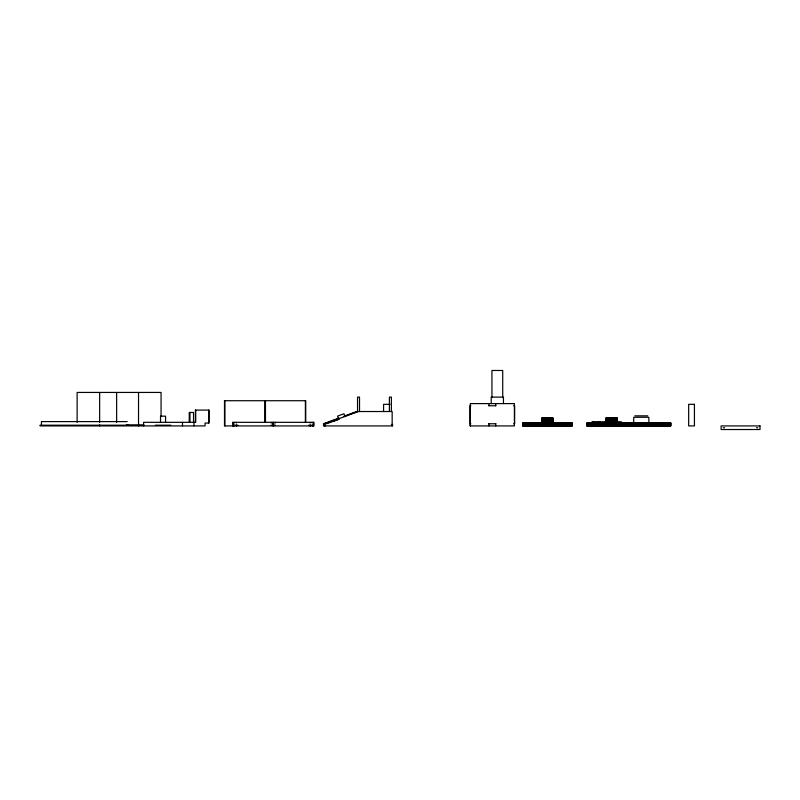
<?xml version="1.0" encoding="UTF-8"?>
<svg xmlns="http://www.w3.org/2000/svg" width="800" height="800" viewBox="0 0 800 800"><rect width="100%" height="100%" fill="white"/><g stroke="black" fill="none" stroke-linecap="round" stroke-linejoin="round"><path stroke-width="1.2" d="M338.37 418.27L323.52 423.76L323.52 425.92L392.72 425.92M344.08 416.16L356.64 411.52L392.16 411.52L392.16 425.92M339.26 418.27L324.41 423.76L324.41 425.92M343.83 416.59L357.54 411.52L357.54 397.12L359.52 397.12L359.52 411.52M358.32 411.52L325.2 423.76L325.2 425.92M332.78 421.39L338.54 419.32M326.57 423.76L339.19 419.21M390.05 404.32L383.57 404.32L383.57 411.52M470.89 405.76L470.01 405.76L470.01 423.76L470.89 423.76M488.74 405.76L495.92 405.76M513.69 405.76L514.65 405.76L514.65 423.76L513.64 423.76M634.82 415.84L647.77 415.84M606 418L617.14 418L617.2 425.92M544.09 420.16L550.55 420.16M552.89 420.88L541.75 420.88L541.63 425.92M127.17 421.6L41.45 421.6L41.44 425.2M606.95 422.32L591.57 422.32L591.57 425.92L591.61 423.04M616.41 422.32L621.71 422.32L621.62 425.92M272.2 423.04L273.84 423.04M542.53 423.04L522.68 423.04L522.68 425.92L572.26 425.92L572.26 423.04L552.29 423.04M488.74 423.76L495.92 423.76M391.41 424.48L392.72 424.48M126.38 424.84L143.87 424.84M40.01 425.2L128.61 425.2M155.3 425.2L170.78 425.2M233.59 425.2L237.91 425.2M271.12 425.2L275.44 425.2M308.65 425.2L312.97 425.2M40.01 425.92L205.09 425.92L205.09 423.04L209.05 423.04L209.05 410.08L195.37 410.08L195.37 422.32M470.27 425.92L514.39 425.92L514.39 403.6L470.27 403.6L470.27 425.92L470.27 423.76M723.35 427.72L724.65 427.72M756.47 427.72L757.77 427.72M344.97 416.45L343.97 413.75L337.55 416.12L338.55 418.83M670.62 423.04L670.62 425.92L670.5 423.04M670.42 423.04L670.42 425.92M670.2 423.04L670.2 425.92M670 423.04L670.03 425.92M669.93 423.04L669.93 425.92M669.69 423.04L669.69 425.92M669.46 423.04L669.54 425.92M669.35 423.04L669.37 425.92M669.17 423.04L669.17 425.92M669.02 423.04L668.97 425.92M668.82 423.04L668.82 425.92M668.72 423.04L668.72 425.92M668.53 423.04L668.46 425.92M668.39 423.04L668.33 425.92M668.16 423.04L668.14 425.92M667.94 423.04L668.03 425.92M667.87 423.04L667.8 425.92L667.67 423.04M667.48 423.04L667.44 425.92M667.33 423.04L667.33 425.92M667.22 423.04L667.14 425.92L667.02 423.04M666.82 423.04L666.81 425.92M666.63 423.04L666.63 425.92M666.51 423.04L666.49 425.92M666.37 423.04L666.4 425.92M666.15 423.04L666.19 425.92M666 423.04L666 425.92M665.91 423.04L665.85 425.92M665.76 423.04L665.69 425.92M665.47 423.04L665.44 425.92M665.28 423.04L665.4 425.92M664.99 423.04L665.09 425.92M664.88 423.04L664.88 425.92M664.63 423.04L664.76 425.92M664.46 423.04L664.51 425.92M664.28 423.04L663.96 425.92M663.83 423.04L663.83 425.92M663.73 423.04L663.63 425.92M663.57 423.04L663.52 425.92M663.31 423.04L663.31 425.92M663.12 423.04L663.12 425.92M662.94 423.04L662.94 425.92M662.62 423.04L662.62 425.92M662.49 423.04L662.49 425.92M662.34 423.04L662.34 425.92M662.22 425.92L662.13 423.04L661.97 425.92M661.9 423.04L661.85 425.92M661.68 423.04L661.67 425.92M661.52 423.04L661.52 425.92M661.37 423.04L661.43 425.92M661.17 423.04L661.17 425.92M660.97 423.04L660.97 425.92M660.77 423.04L660.77 425.92M660.59 423.04L660.59 425.92M660.42 423.04L660.42 425.92M660.12 423.04L660.12 425.92M659.86 423.04L659.86 425.92M659.65 425.92L659.63 423.04L659.45 425.92M659.43 423.04L659.38 425.92M659.18 423.04L659.24 425.92M659.05 423.04L659.05 425.92M658.9 423.04L658.9 425.92M658.7 423.04L658.7 425.92M658.48 423.04L658.48 425.92M658.27 423.04L658.27 425.92M658.08 423.04L658.08 425.92M657.9 423.04L657.9 425.92M657.73 423.04L657.73 425.92M657.57 423.04L657.57 425.92M657.3 423.04L657.3 425.92M657.06 423.04L657.06 425.92M656.92 423.04L656.79 425.92M656.73 423.04L656.65 425.92M656.45 423.04L656.45 425.92M656.35 425.92L656.28 423.04L656.11 425.92M655.66 423.04L655.66 425.92M655.47 423.04L655.47 425.92M655.27 423.04L655.27 425.92M655.08 423.04L655.08 425.92M654.91 423.04L654.91 425.92M654.74 423.04L654.74 425.92M654.45 423.04L654.45 425.92M654.2 423.04L654.2 425.92M654 423.04L654 425.92M653.83 425.92L653.78 423.04L653.75 425.92M653.6 423.04L653.6 425.92M653.28 423.04L653.28 425.92M653.02 423.04L653.01 425.92M652.92 423.04L652.87 425.92M652.17 423.04L652.17 425.92M652 423.04L652 425.92M651.82 423.04L651.82 425.92M651.65 423.04L651.65 425.92M651.5 423.04L651.5 425.92M651.35 423.04L651.35 425.92M651.22 423.04L651.22 425.92M651.1 423.04L651.1 425.92M650.89 423.04L650.89 425.92M650.71 423.04L650.71 425.92M650.5 425.92L650.5 423.04L650.34 425.92M650.01 423.04L650.01 425.92M649.67 423.04L649.67 425.92M649.52 423.04L649.52 425.92M649.38 423.04L649.38 425.92M648.85 423.76L648.85 417.28L633.74 417.28L633.65 425.92M648.49 423.04L648.49 425.92M648.35 423.04L648.35 425.92M648.19 423.04L648.19 425.92M648.05 423.04L648.05 425.92M647.79 423.04L647.92 425.92M647.41 423.04L647.41 425.92M647.26 423.04L647.15 425.92M647.09 423.04L647.06 425.92M646.93 423.04L646.93 425.92M646.58 423.04L646.58 425.92M646.13 423.04L646.23 425.92M646.03 423.04L646.09 425.92M645.93 423.04L645.6 425.92M644.7 423.04L644.7 425.92M644.45 423.04L644.57 425.92M644.33 423.04L644.33 425.92M644.12 423.04L644.22 425.92M643.96 423.04L644.04 425.92M643.82 423.04L643.82 425.92M643.63 425.92L643.66 423.04L643.55 425.92M643.42 423.04L643.42 425.92M643.07 423.04L643.07 425.92M642.71 423.04L642.61 425.92M642.56 423.04L642.46 425.92M642.31 423.04L642.4 425.92M642.19 423.04L642.11 425.92M642.03 423.04L641.95 425.92M641.85 423.04L641.85 425.92M641.75 423.04L641.75 425.92M640.84 423.04L640.84 425.92M640.64 423.04L640.74 425.92M640.56 423.04L640.48 425.92M640.34 423.04L640.29 425.92L640.13 423.04M640 423.04L640.09 425.92M639.88 423.04L639.88 425.92M639.52 423.04L639.52 425.92M639.17 425.92L639.17 423.04L638.96 425.92M638.88 423.04L638.94 425.92M638.77 423.04L638.64 425.92M638.56 423.04L638.47 425.92M638.37 423.04L638.37 425.92M638.26 423.04L638.15 425.92M638.02 423.04L638.02 425.92M637.9 423.04L637.9 425.92M636.99 423.04L636.99 425.92M636.86 423.04L636.8 425.92L636.75 423.04M636.5 423.04L636.58 425.92M636.36 423.04L636.36 425.92M636.17 423.04L636.13 425.92M635.99 423.04L635.99 425.92M635.57 423.04L635.6 425.92M635.29 423.04L635.37 425.92M635.14 423.04L635.18 425.92M634.95 423.04L635.01 425.92M634.79 423.04L634.82 425.92M634.67 423.04L634.65 425.92M634.54 423.04L634.51 425.92M634.38 423.04L634.38 425.92M634.23 423.04L634.24 425.92M634.05 423.04L633.99 425.92M633.88 423.04L633.84 425.92M633.44 423.04L633.46 425.92M633.37 423.04L633.32 425.92M633.22 423.04L633.23 425.92M633.07 423.04L633.06 425.92M632.92 423.04L632.84 425.92M632.73 423.04L632.64 425.92M632.58 423.04L632.45 425.92M632.34 423.04L632.4 425.92M632.24 425.92L632.13 423.04L632.08 425.92M631.89 423.04L631.88 425.92M631.71 423.04L631.71 425.92M631.53 423.04L631.49 425.92M631.37 423.04L631.37 425.92M631.24 423.04L631.16 425.92M631.06 423.04L630.97 425.92M630.86 423.04L630.9 425.92M630.65 423.04L630.65 425.92M630.46 423.04L630.55 425.92M630.37 423.04L630.43 425.92M630.04 423.04L630.04 425.92M629.76 423.04L629.75 425.92M629.5 423.04L629.57 425.92M629.31 423.04L629.42 425.92M629.11 423.04L629.11 425.92M628.99 423.04L629 425.92M628.9 425.92L628.81 423.04L628.72 425.92M628.6 423.04L628.58 425.92M628.39 423.04L628.29 425.92L628.14 423.04M628 423.04L628 425.92M627.84 423.04L627.84 425.92M627.69 423.04L627.69 425.92M627.51 423.04L627.53 425.92M627.32 423.04L627.32 425.92M627.12 423.04L627.12 425.92M627.03 423.04L627.03 425.92M626.93 423.04L626.83 425.92M626.65 425.92L626.62 423.04L626.47 425.92M626.32 423.04L626.39 425.92M626.27 423.04L626.27 425.92M625.95 423.04L626.1 425.92M625.86 423.04L625.79 425.92L625.77 423.04M625.6 423.04L625.6 425.92M625.41 423.04L625.41 425.92M625.23 423.04L625.23 425.92M625.06 423.04L625.06 425.92M624.86 423.04L624.91 425.92M624.69 423.04L624.63 425.92M624.51 423.04L624.51 425.92M624.38 423.04L624.32 425.92M624.18 423.04L624.18 425.92M624.01 423.04L624.01 425.92M623.89 423.04L623.79 425.92L623.67 423.04M623.55 423.04L623.55 425.92M623.41 423.04L623.43 425.92M623.23 423.04L623.21 425.92M623.1 423.04L623.08 425.92M622.88 423.04L622.85 425.92M622.73 423.04L622.73 425.92M622.47 423.04L622.47 425.92M622.43 423.04L622.43 425.92M622.26 423.04L622.26 425.92M622 423.04L622.09 425.92M621.93 423.04L621.82 425.92M621.47 422.32L621.45 425.92M621.42 425.92L621.31 422.32L621.24 425.92M621.04 422.32L621.01 425.92M620.78 422.32L620.87 425.92M620.74 423.04L620.65 425.92M620.55 422.32L620.47 425.92M620.37 423.04L620.42 425.92M620.27 422.32L620.13 425.92L619.99 422.32M619.73 422.32L619.66 425.92M619.49 422.32L619.47 425.92M619.28 423.04L619.28 425.92L619.27 422.32M619.04 422.32L619.07 425.92M618.91 422.32L618.86 425.92M618.63 422.32L618.63 425.92M618.49 423.04L618.46 425.92M618.36 422.32L618.31 425.92M618.13 423.04L618.16 425.92L618.1 422.32M617.87 422.32L617.93 425.92M617.66 422.32L617.71 425.92M617.47 422.32L617.6 425.92M617.32 422.32L617.32 425.92M616.99 418L616.99 425.92M616.9 418L616.9 425.92M616.76 418L616.75 425.92M616.47 418L616.44 425.92M616.42 418L616.31 425.92L616.2 418M615.97 418L616.01 425.92M615.86 418L615.89 425.92M615.77 418L615.77 423.7M615.46 418L615.6 423.7M615.36 418L615.28 423.7L615.12 418M614.95 418L615.01 425.92M614.87 418L614.89 425.92M614.63 418L614.66 425.92M614.49 418L614.47 425.92M614.43 418L614.31 425.92M614.15 418L614.18 425.92L614.03 418M613.88 423.04L613.8 425.92L613.74 423.04M613.53 418L613.53 423.7M613.41 418L613.33 425.92M613.16 418L613.16 423.7M613.06 418L612.96 423.7M612.87 418L612.92 425.92M612.71 418L612.75 425.92M612.47 418L612.52 425.92M612.4 418L612.41 425.92M612.25 418L612.2 425.92M611.94 418L612.02 425.92M611.69 418L611.69 423.7M611.57 418L611.45 423.7M611.14 418L611.12 425.92M610.94 418L611.03 425.92M610.86 418L610.79 425.92L610.77 418M610.49 418L610.47 425.92M610.43 418L610.29 425.92L610.19 418M609.98 418L610.09 423.7M609.86 418L609.82 425.92M609.73 418L609.61 423.7M609.31 423.04L609.29 425.92M609.19 418L609.15 425.92L609.1 418M608.93 418L608.83 425.92M608.76 418L608.67 425.92L608.51 418M608.37 425.92L608.27 418L608.25 425.92M608.02 418L608.11 423.7M607.79 418L607.94 423.7M607.68 418L607.68 423.7M607.54 418L607.54 423.7M607.28 418L607.38 423.7M607.17 418L607.14 425.92M606.95 425.92L607.06 418L606.85 425.92M606.67 418L606.75 425.92M606.49 418L606.49 423.7M606.4 418L606.35 425.92M606.25 418L606.14 425.92M606.07 418L605.95 425.92M605.88 422.32L605.88 425.92M605.68 422.32L605.76 425.92M605.55 422.32L605.52 425.92M605.41 422.32L605.38 425.92M605.21 423.04L605.21 425.92M605 423.04L605 425.92M604.89 423.04L604.89 425.92M604.63 422.32L604.63 425.92M604.55 422.32L604.48 425.92M604.43 422.32L604.34 425.92M604.27 422.32L604.21 425.92M603.91 422.32L603.91 425.92M603.54 422.32L603.48 425.92M603.4 422.32L603.39 425.92M603.23 425.92L603.16 422.32L603.01 425.92M602.83 422.32L602.83 425.92M602.68 422.32L602.63 425.92M602.5 422.32L602.47 425.92M602.31 422.32L602.39 425.92M602.13 423.04L602.27 425.92M601.95 423.04L601.95 425.92M601.74 425.92L601.63 422.32L601.49 425.92M601.29 422.32L601.36 425.92M601.21 423.04L601.21 425.92M601.01 422.32L601.05 425.92M600.91 422.32L600.88 425.92M600.76 422.32L600.72 425.92M600.55 422.32L600.45 425.92M600.33 422.32L600.3 425.92M600.19 422.32L600.17 425.92M600.03 422.32L599.95 425.92M599.84 422.32L599.92 425.92M599.63 422.32L599.63 425.92M599.53 423.04L599.53 425.92M599.4 422.32L599.37 425.92M599.2 422.32L599.14 425.92M599.07 422.32L598.97 425.92M598.89 422.32L598.91 425.92M598.66 422.32L598.76 425.92M598.54 422.32L598.52 425.92M598.44 422.32L598.4 425.92M598.14 422.32L598.23 425.92M598.02 422.32L598.08 425.92M597.88 422.32L597.91 425.92M597.71 422.32L597.73 425.92M597.52 422.32L597.54 425.92M597.3 422.32L597.39 425.92M597.19 423.04L597.19 425.92L597.06 422.32M596.81 422.32L596.87 425.92M596.73 425.92L596.65 423.04L596.52 425.92M596.39 422.32L596.31 425.92M596.21 422.32L596.12 425.92M596.09 422.32L595.96 425.92M595.8 422.32L595.88 425.92M595.62 422.32L595.61 425.92M595.41 422.32L595.3 425.92M595.18 422.32L595.13 425.92M594.95 423.04L594.95 425.92M594.92 422.32L594.87 425.92M594.63 422.32L594.69 425.92M594.51 422.32L594.56 425.92M594.37 422.32L594.36 425.92M594.2 422.32L594.14 425.92L594.01 422.32M593.79 422.32L593.79 425.92L593.72 423.04M593.55 422.32L593.55 425.92M593.28 422.32L593.39 425.92M593.14 422.32L593.14 425.92L593.01 422.32M592.9 422.32L592.9 425.92M592.73 422.32L592.71 425.92M592.49 422.32L592.51 425.92M592.35 425.92L592.28 422.32L592.2 425.92M592.06 422.32L592.08 425.92M591.81 422.32L591.78 425.92M591.35 423.04L591.35 425.92M591.25 423.04L591.25 425.92M591.08 423.04L591.06 425.92M590.8 425.92L590.8 423.04L590.62 425.92M590.52 423.04L590.5 425.92M590.31 423.04L590.41 425.92M589.91 423.04L589.86 425.92M589.72 423.04L589.65 425.92L589.56 423.04M589.4 425.92L589.3 423.04L589.15 425.92M588.96 423.04L589.03 425.92M588.91 423.04L588.8 425.92M588.63 423.04L588.63 425.92M588.49 423.04L588.48 425.92M588.33 423.04L588.35 425.92M588.17 423.04L588.15 425.92M588.01 423.04L588.05 425.92M587.85 423.04L587.88 425.92M587.72 423.04L587.72 425.92M587.55 423.04L587.57 425.92M587.36 423.04L587.36 425.92M587.19 423.04L587.15 425.92M587.01 423.04L586.97 425.92M572.07 423.04L572.03 425.92M571.89 423.04L571.86 425.92M571.69 423.04L571.69 425.92M571.49 423.04L571.47 425.92M571.27 423.04L571.32 425.92M571.16 423.04L571.19 425.92M570.99 423.04L571.08 425.92M570.91 423.04L570.85 425.92M570.69 423.04L570.69 425.92M570.56 423.04L570.49 425.92M570.32 425.92L570.28 423.04L570.24 425.92M570.01 423.04L570.01 425.92M569.86 425.92L569.78 423.04L569.77 425.92M569.55 423.04L569.44 425.92M569.36 423.04L569.36 425.92M569.23 423.04L569.15 425.92M569.1 423.04L568.97 425.92M568.93 423.04L568.86 425.92M568.72 423.04L568.72 425.92M568.48 423.04L568.53 425.92M568.38 423.04L568.43 425.92M568.14 423.04L568.14 425.92M567.99 423.04L568.01 425.92M567.47 423.04L567.58 425.92M567.43 423.04L567.37 425.92M567.26 423.04L567.27 425.92M567.02 423.04L567.06 425.92M566.84 423.04L566.86 425.92M566.64 423.04L566.64 425.92M566.45 423.04L566.53 425.92M566.36 423.04L566.4 425.92M566.27 423.04L566.27 425.92M565.94 423.04L565.94 425.92M565.65 423.04L565.65 425.92M565.4 423.04L565.32 425.92M565.19 423.04L565.19 425.92M565.01 423.04L565.01 425.92M564.78 423.04L564.77 425.92M564.62 423.04L564.69 425.92M564.49 423.04L564.48 425.92M564.35 423.04L564.35 425.92M564.22 425.92L564.18 423.04L564.09 425.92M563.91 423.04L563.91 425.92M563.74 423.04L563.74 425.92M563.43 423.04L563.43 425.92M563.16 423.04L563.16 425.92M562.93 423.04L562.93 425.92M562.73 423.04L562.73 425.92M562.58 423.04L562.47 425.92M562.31 423.04L562.43 425.92M562.17 423.04L562.17 425.92M561.96 423.04L562 425.92M561.86 423.04L561.86 425.92M561.69 423.04L561.63 425.92M561.5 423.04L561.5 425.92M561.31 423.04L561.31 425.92M561.13 423.04L561.13 425.92M560.96 423.04L560.96 425.92M560.81 423.04L560.81 425.92M560.53 423.04L560.53 425.92M560.28 423.04L560.28 425.92M560.08 423.04L560.08 425.92M559.9 423.04L559.9 425.92M559.63 423.04L559.77 425.92M559.51 423.04L559.51 425.92M559.16 423.04L559.13 425.92M559.05 423.04L559.05 425.92M558.87 423.04L558.81 425.92L558.75 423.04M558.33 423.04L558.33 425.92M558.16 423.04L558.16 425.92M557.99 423.04L557.99 425.92M557.83 423.04L557.83 425.92M557.69 423.04L557.69 425.92M557.55 423.04L557.55 425.92M557.3 423.04L557.3 425.92M557.09 423.04L557.09 425.92M556.91 423.04L556.91 425.92M556.77 423.04L556.65 425.92L556.5 423.04M556.41 423.04L556.41 425.92M556.03 423.04L556.03 425.92M555.65 423.04L555.64 425.92L555.56 423.04M554.71 423.04L554.71 425.92M554.56 423.04L554.56 425.92M554.42 423.04L554.28 425.92M554.16 423.04L554.16 425.92M554.04 423.04L554.04 425.92M553.83 423.04L553.83 425.92M553.66 423.04L553.66 425.92M553.52 423.04L553.52 425.92M553.28 423.04L553.32 425.92M553.16 423.04L553.13 425.92L552.97 418L541.9 418L541.81 425.92M552.89 418L552.82 425.92M552.66 418L552.69 425.92M552.48 418L552.49 425.92M552.37 418L552.36 425.92M552.23 418L552.22 425.92M552.1 418L552.08 425.92M551.87 418L551.83 425.92M551.76 418L551.61 425.92M551.5 418L551.52 425.92M551.36 418L551.35 425.92M551.26 418L551.21 425.92M551.02 418L550.96 425.92M550.85 418L550.87 425.92M550.77 418L550.7 425.92M550.53 418L550.54 425.92M550.33 418L550.31 425.92M550.14 418L550.13 425.92M550.06 418L549.94 425.92M549.9 420.88L549.79 425.92M549.7 420.88L549.63 425.92L549.51 420.88M549.43 418L549.31 420.28M549.43 420.88L549.28 425.92M549.18 420.28L549.18 418L548.96 420.28M549.16 420.88L549.16 425.92M549.03 420.88L549.03 425.92M548.86 418L548.86 420.28M548.91 425.92L548.81 420.88L548.62 425.92M548.69 418L548.61 420.28M548.55 418L548.45 420.28M548.46 420.88L548.54 425.92M548.37 418L548.29 420.28M548.4 420.88L548.3 425.92M548.25 418L548.18 420.28L548.05 418M548.15 420.88L548.17 425.92L548.03 420.88M547.84 418L547.9 420.28M547.85 420.88L547.9 425.92M547.69 420.88L547.75 425.92M547.47 418L547.59 420.28M547.44 420.88L547.44 425.92M547.35 418L547.35 420.28M547.32 420.88L547.32 425.92M547.2 420.88L547.2 425.92M546.99 418L547.1 420.28M546.95 420.88L546.95 425.92M546.84 418L546.8 420.28M546.79 420.88L546.89 425.92M546.65 420.28L546.62 418L546.49 420.28M546.61 420.88L546.69 425.92M546.49 420.88L546.57 425.92M546.39 418L546.33 420.28M546.42 420.88L546.34 425.92M546.26 418L546.17 420.28M546.24 420.88L546.18 425.92L546.02 420.88M546.09 418L545.99 420.28M545.88 418L545.88 420.28M545.84 420.88L545.94 425.92M545.76 418L545.63 420.28M545.61 420.88L545.73 425.92M545.51 418L545.51 420.28M545.48 420.88L545.48 425.92M545.36 420.88L545.36 425.92M545.16 420.88L545.17 425.92M544.94 420.88L545.01 425.92L544.46 420.88M544.93 420.28L544.81 418L544.61 420.28M544.55 418L544.48 420.28M544.34 418L544.4 425.92M544.26 425.92L544.17 418L543.94 425.92M543.84 418L543.86 425.92M543.76 418L543.77 425.92M543.44 418L543.54 425.92M543.28 418L543.43 425.92M543.13 425.92L543.18 418L543.03 425.92M542.84 418L542.92 425.92M542.71 418L542.69 425.92M542.57 418L542.56 425.92M542.43 418L542.28 425.92M542.15 418L542.13 425.92M541.97 418L541.99 425.92M541.54 423.04L541.54 425.92M541.28 423.04L541.28 425.92M541.11 423.04L541.11 425.92M540.9 423.04L540.9 425.92M540.66 423.04L540.66 425.92M540.53 423.04L540.53 425.92M540.38 423.04L540.38 425.92M540.24 423.04L540.24 425.92M539.36 423.04L539.29 425.92M538.91 423.04L538.91 425.92M538.53 423.04L538.53 425.92M538.37 423.04L538.29 425.92M538.17 423.04L538.17 425.92M538.03 423.04L538.03 425.92M537.85 423.04L537.85 425.92M537.64 423.04L537.64 425.92M537.39 423.04L537.39 425.92M537.26 423.04L537.26 425.92M536.95 423.04L536.95 425.92M536.78 423.04L536.78 425.92M536.62 423.04L536.62 425.92M536.21 423.04L536.13 425.92M536 423.04L535.95 425.92M535.78 423.04L535.85 425.92M535.4 425.92L535.31 423.04L535.18 425.92M535.04 423.04L535.04 425.92M534.87 423.04L534.87 425.92M534.66 423.04L534.66 425.92M534.42 423.04L534.42 425.92M534.13 423.04L534.13 425.92M533.98 423.04L533.98 425.92M533.81 423.04L533.81 425.92M533.63 423.04L533.63 425.92M533.44 423.04L533.44 425.92M532.98 423.04L533.09 425.92M532.88 423.04L532.88 425.92M532.72 423.04L532.63 425.92M532.51 423.04L532.55 425.92M532.37 423.04L532.42 425.92M532.21 423.04L532.21 425.92M532.02 423.04L532.02 425.92M531.78 423.04L531.78 425.92M531.51 423.04L531.51 425.92M531.2 423.04L531.2 425.92M531.03 423.04L531.03 425.92M530.85 423.04L530.85 425.92M530.75 423.04L530.66 425.92M530.45 423.04L530.46 425.92M530.32 423.04L530.32 425.92M530.26 423.04L530.17 425.92M530.01 423.04L530.01 425.92M529.93 423.04L529.93 425.92M529.69 423.04L529.62 425.92M529.54 423.04L529.54 425.92M529.29 423.04L529.29 425.92M529 423.04L529 425.92M528.61 425.92L528.67 423.04L528.54 425.92M528.3 423.04L528.41 425.92M528.25 425.92L528.12 423.04L528.07 425.92M527.88 423.04L527.92 425.92M527.74 423.04L527.74 425.92M527.51 423.04L527.47 425.92M527.36 423.04L527.36 425.92M527.25 423.04L527.25 425.92M526.95 423.04L526.97 425.92M526.9 423.04L526.94 425.92M526.63 423.04L526.7 425.92M526.56 423.04L526.51 425.92M526.4 423.04L526.42 425.92M526.21 423.04L526.22 425.92M526.01 423.04L525.98 425.92M525.81 423.04L525.82 425.92M525.76 423.04L525.71 425.92M525.58 423.04L525.58 425.92M525.4 425.92L525.31 423.04L525.16 425.92M525.08 423.04L525.02 425.92M524.86 423.04L524.93 425.92M524.66 423.04L524.7 425.92M524.53 423.04L524.53 425.92M524.37 423.04L524.39 425.92M524.24 423.04L524.24 425.92M524.09 423.04L524.03 425.92M523.86 425.92L523.78 423.04L523.62 425.92M523.47 423.04L523.45 425.92M523.26 423.04L523.27 425.92M523.07 423.04L523.05 425.92M522.87 423.04L522.91 425.92M503.45 403.6L503.45 397.12L491.21 397.12L491.21 403.6M502.72 397.12L502.72 370.48L491.94 370.48L491.94 397.12M495.71 403.6L495.71 405.76M495.69 423.76L495.69 425.92M488.97 403.6L488.97 405.76M488.95 423.76L488.95 425.92M391.38 411.52L391.38 397.12L389.4 397.12L389.4 411.52M313.54 422.32L313.54 425.92M312.82 425.2L312.82 425.92M312.46 425.2L312.46 425.92M312.25 422.32L312.25 423.04M310.32 425.2L310.32 425.92M310.15 422.32L310.15 423.04M309.96 425.2L309.96 425.92M305.74 422.32L305.74 400.72L224.5 400.72L224.5 425.92L313.9 425.92L313.9 422.32L232.66 422.32L232.66 425.92M305.38 400.72L305.38 422.32M275.38 422.32L275.38 423.04M273.64 422.32L273.64 425.92M272.92 422.32L272.92 425.92M271.18 422.32L271.18 423.04M265.48 400.72L265.48 422.32M264.76 400.72L264.76 422.32M236.6 425.2L236.6 425.92M236.41 422.32L236.41 423.04M236.24 425.2L236.24 425.92M234.31 422.32L234.31 423.04M234.1 425.2L234.1 425.92M233.74 425.2L233.74 425.92M233.02 422.32L233.02 425.92M224.86 400.72L224.86 425.92M208.69 410.08L208.69 423.04M195.73 410.08L195.73 422.32L143.6 422.32L143.6 425.92M194 422.32L194 425.92M193.51 422.32L193.51 412.46L189.24 412.46L189.24 422.32M189.97 412.46L189.97 422.25M182.48 422.32L182.48 425.92M165.56 422.36L165.56 416.17L160.52 416.17L160.52 422.36M161.06 416.12L161.06 392.44L77.13 392.44L77.12 422.35M138.53 392.44L138.53 425.92M116.64 392.44L116.64 422.35M99.65 392.44L99.65 422.35M99.65 424.84L99.65 425.92M694.43 404.32L688.67 404.32L688.67 425.92L694.43 425.92L694.43 404.32M670.81 423.04L586.78 423.04L586.78 425.92L670.81 425.92L670.81 423.04M760 425.92L721.12 425.92L721.12 429.52L760 429.52L760 425.92M655.95 425.92L655.96 423.04L655.94 425.92M647.68 425.92L647.68 423.04L647.58 425.92M635.78 425.92L635.79 423.04L635.77 425.92M590.18 425.92L590.11 423.04L590.08 425.92M567.79 425.92L567.79 423.04L567.69 425.92M545.16 420.28L545.16 418L545.09 420.28M533.31 425.92L533.31 423.04L533.26 425.92"/></g></svg>
